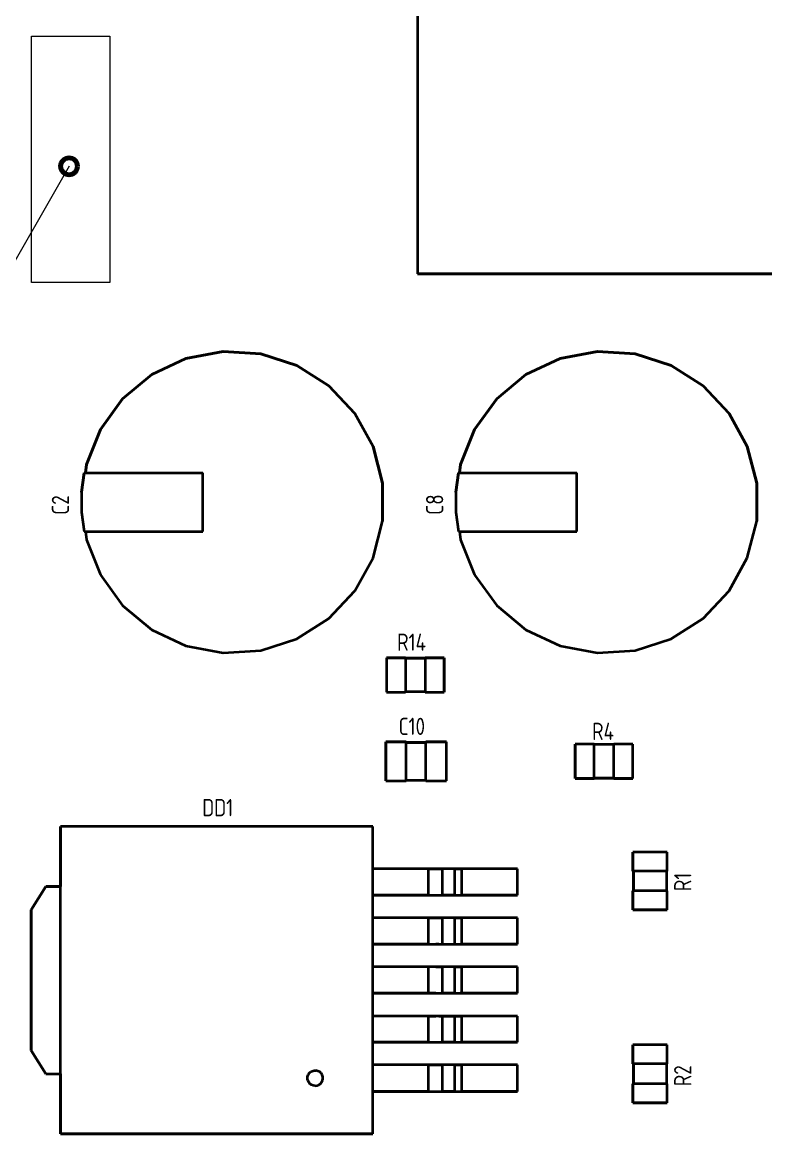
# Paper-space layout 'Layout1' of a CAD drawing. Extents: x -1 to 840, y -1 to 593.
# Drawn here: x 89.1 to 140.7, y 312.3 to 389.5 of the extents above; entities that cross this region are included whole.
import ezdxf

# ---------------------------------------------------------------- set-up
doc = ezdxf.new("R2010")
doc.units = 0
doc.header["$MEASUREMENT"] = 0
doc.layers.get('0').update_dxf_attribs({"linetype": 'CONTINUOUS', "lineweight": 15})
doc.layers.add('Основная', color=7, linetype='CONTINUOUS', lineweight=40)
doc.layers.add('тонкая', color=7, linetype='CONTINUOUS', lineweight=20)
doc.styles.add('GOST type A0', font='', dxfattribs={"oblique": 15, "height": 3.5})
doc.styles.get('GOST type A0').set_extended_font_data('GOST type A')

psp = doc.layouts.get("Layout1")

# ---------------------------------------------------------------- linework, layer by layer
psp.add_lwpolyline([(95.185, 388.523), (95.185, 371.412), (89.742, 371.412), (89.742, 388.523)], close=True)
at = {"layer": 'Основная'}
for p, q in [((116.55, 420.323), (116.55, 372.011)), ((116.55, 420.323), (116.55, 372.011)), ((116.55, 420.323), (116.55, 372.011)), ((116.55, 420.323), (116.55, 372.011)), ((116.55, 372.011), (164.862, 372.011)), ((164.862, 372.011), (116.55, 372.011)), ((116.55, 372.011), (164.862, 372.011)), ((164.862, 372.011), (116.55, 372.011)), ((100.464, 366.143), (98.086, 365.025)), ((98.086, 365.025), (100.464, 366.143)), ((100.464, 366.143), (98.086, 365.025)), ((98.086, 365.025), (100.464, 366.143)), ((103.048, 366.637), (100.464, 366.143)), ((100.464, 366.143), (103.048, 366.637)), ((103.048, 366.637), (100.464, 366.143)), ((100.464, 366.143), (103.048, 366.637)), ((105.672, 366.471), (103.048, 366.637)), ((103.048, 366.637), (105.672, 366.471)), ((105.672, 366.471), (103.048, 366.637)), ((103.048, 366.637), (105.672, 366.471)), ((108.172, 365.659), (105.672, 366.471)), ((105.672, 366.471), (108.172, 365.659)), ((108.172, 365.659), (105.672, 366.471)), ((105.672, 366.471), (108.172, 365.659)), ((126.464, 366.143), (124.086, 365.025)), ((124.086, 365.025), (126.464, 366.143)), ((126.464, 366.143), (124.086, 365.025)), ((124.086, 365.025), (126.464, 366.143)), ((129.048, 366.637), (126.464, 366.143)), ((126.464, 366.143), (129.048, 366.637)), ((129.048, 366.637), (126.464, 366.143)), ((126.464, 366.143), (129.048, 366.637)), ((131.672, 366.471), (129.048, 366.637)), ((129.048, 366.637), (131.672, 366.471)), ((131.672, 366.471), (129.048, 366.637)), ((129.048, 366.637), (131.672, 366.471)), ((134.172, 365.659), (131.672, 366.471)), ((131.672, 366.471), (134.172, 365.659)), ((134.172, 365.659), (131.672, 366.471)), ((131.672, 366.471), (134.172, 365.659)), ((110.392, 364.249), (108.172, 365.659)), ((108.172, 365.659), (110.392, 364.249)), ((110.392, 364.249), (108.172, 365.659)), ((108.172, 365.659), (110.392, 364.249)), ((136.392, 364.249), (134.172, 365.659)), ((134.172, 365.659), (136.392, 364.249)), ((136.392, 364.249), (134.172, 365.659)), ((134.172, 365.659), (136.392, 364.249)), ((98.086, 365.025), (96.06, 363.349)), ((96.06, 363.349), (98.086, 365.025)), ((98.086, 365.025), (96.06, 363.349)), ((96.06, 363.349), (98.086, 365.025)), ((124.086, 365.025), (122.06, 363.349)), ((122.06, 363.349), (124.086, 365.025)), ((124.086, 365.025), (122.06, 363.349)), ((122.06, 363.349), (124.086, 365.025)), ((112.192, 362.333), (110.392, 364.249)), ((110.392, 364.249), (112.192, 362.333)), ((112.192, 362.333), (110.392, 364.249)), ((110.392, 364.249), (112.192, 362.333)), ((138.192, 362.333), (136.392, 364.249)), ((136.392, 364.249), (138.192, 362.333)), ((138.192, 362.333), (136.392, 364.249)), ((136.392, 364.249), (138.192, 362.333)), ((96.06, 363.349), (94.514, 361.221)), ((94.514, 361.221), (96.06, 363.349)), ((96.06, 363.349), (94.514, 361.221)), ((94.514, 361.221), (96.06, 363.349)), ((122.06, 363.349), (120.514, 361.221)), ((120.514, 361.221), (122.06, 363.349)), ((122.06, 363.349), (120.514, 361.221)), ((120.514, 361.221), (122.06, 363.349)), ((113.46, 360.029), (112.192, 362.333)), ((112.192, 362.333), (113.46, 360.029)), ((113.46, 360.029), (112.192, 362.333)), ((112.192, 362.333), (113.46, 360.029)), ((139.46, 360.029), (138.192, 362.333)), ((138.192, 362.333), (139.46, 360.029)), ((139.46, 360.029), (138.192, 362.333)), ((138.192, 362.333), (139.46, 360.029)), ((94.514, 361.221), (93.546, 358.775)), ((93.546, 358.775), (94.514, 361.221)), ((94.514, 361.221), (93.546, 358.775)), ((93.546, 358.775), (94.514, 361.221)), ((120.514, 361.221), (119.546, 358.775)), ((119.546, 358.775), (120.514, 361.221)), ((120.514, 361.221), (119.546, 358.775)), ((119.546, 358.775), (120.514, 361.221)), ((114.114, 357.481), (113.46, 360.029)), ((113.46, 360.029), (114.114, 357.481)), ((114.114, 357.481), (113.46, 360.029)), ((113.46, 360.029), (114.114, 357.481)), ((140.114, 357.481), (139.46, 360.029)), ((139.46, 360.029), (140.114, 357.481)), ((140.114, 357.481), (139.46, 360.029)), ((139.46, 360.029), (140.114, 357.481)), ((93.386, 358.213), (93.208, 356.853)), ((93.208, 356.853), (93.386, 358.213)), ((93.386, 358.213), (93.208, 356.853)), ((93.208, 356.853), (93.386, 358.213)), ((93.474, 358.213), (93.386, 358.213)), ((93.386, 358.213), (101.628, 358.213)), ((93.474, 358.213), (93.386, 358.213)), ((93.386, 358.213), (101.628, 358.213)), ((93.546, 358.775), (93.474, 358.213)), ((93.474, 358.213), (93.546, 358.775)), ((93.546, 358.775), (93.474, 358.213)), ((93.474, 358.213), (93.546, 358.775)), ((101.628, 354.121), (101.628, 358.213)), ((101.628, 354.121), (101.628, 358.213)), ((119.386, 358.213), (119.208, 356.853)), ((119.208, 356.853), (119.386, 358.213)), ((119.386, 358.213), (119.208, 356.853)), ((119.208, 356.853), (119.386, 358.213)), ((119.474, 358.213), (119.386, 358.213)), ((119.386, 358.213), (127.628, 358.213)), ((119.474, 358.213), (119.386, 358.213)), ((119.386, 358.213), (127.628, 358.213)), ((119.546, 358.775), (119.474, 358.213)), ((119.474, 358.213), (119.546, 358.775)), ((119.546, 358.775), (119.474, 358.213)), ((119.474, 358.213), (119.546, 358.775)), ((127.628, 354.121), (127.628, 358.213)), ((127.628, 354.121), (127.628, 358.213)), ((114.114, 354.853), (114.114, 357.481)), ((114.114, 357.481), (114.114, 354.853)), ((114.114, 354.853), (114.114, 357.481)), ((114.114, 357.481), (114.114, 354.853)), ((140.114, 354.853), (140.114, 357.481)), ((140.114, 357.481), (140.114, 354.853)), ((140.114, 354.853), (140.114, 357.481)), ((140.114, 357.481), (140.114, 354.853)), ((93.208, 356.853), (93.208, 355.481)), ((93.208, 356.853), (93.208, 355.481)), ((93.208, 356.853), (93.208, 355.481)), ((93.208, 356.853), (93.208, 355.481)), ((119.208, 356.853), (119.208, 355.481)), ((119.208, 356.853), (119.208, 355.481)), ((119.208, 356.853), (119.208, 355.481)), ((119.208, 356.853), (119.208, 355.481)), ((93.208, 355.481), (93.386, 354.121)), ((93.208, 355.481), (93.386, 354.121)), ((93.208, 355.481), (93.386, 354.121)), ((93.208, 355.481), (93.386, 354.121)), ((119.208, 355.481), (119.386, 354.121)), ((119.208, 355.481), (119.386, 354.121)), ((119.208, 355.481), (119.386, 354.121)), ((119.208, 355.481), (119.386, 354.121)), ((113.46, 352.305), (114.114, 354.853)), ((113.46, 352.305), (114.114, 354.853)), ((113.46, 352.305), (114.114, 354.853)), ((113.46, 352.305), (114.114, 354.853)), ((139.46, 352.305), (140.114, 354.853)), ((139.46, 352.305), (140.114, 354.853)), ((139.46, 352.305), (140.114, 354.853)), ((139.46, 352.305), (140.114, 354.853)), ((93.386, 354.121), (93.474, 354.121)), ((93.386, 354.121), (101.628, 354.121)), ((93.386, 354.121), (93.474, 354.121)), ((93.386, 354.121), (101.628, 354.121)), ((93.474, 354.121), (93.546, 353.559)), ((93.474, 354.121), (93.546, 353.559)), ((93.474, 354.121), (93.546, 353.559)), ((93.474, 354.121), (93.546, 353.559)), ((93.546, 353.559), (94.514, 351.113)), ((93.546, 353.559), (94.514, 351.113)), ((93.546, 353.559), (94.514, 351.113)), ((93.546, 353.559), (94.514, 351.113)), ((119.386, 354.121), (119.474, 354.121)), ((119.386, 354.121), (127.628, 354.121)), ((119.386, 354.121), (119.474, 354.121)), ((119.386, 354.121), (127.628, 354.121)), ((119.474, 354.121), (119.546, 353.559)), ((119.474, 354.121), (119.546, 353.559)), ((119.474, 354.121), (119.546, 353.559)), ((119.474, 354.121), (119.546, 353.559)), ((119.546, 353.559), (120.514, 351.113)), ((119.546, 353.559), (120.514, 351.113)), ((119.546, 353.559), (120.514, 351.113)), ((119.546, 353.559), (120.514, 351.113)), ((112.192, 350.001), (113.46, 352.305)), ((112.192, 350.001), (113.46, 352.305)), ((112.192, 350.001), (113.46, 352.305)), ((112.192, 350.001), (113.46, 352.305)), ((138.192, 350.001), (139.46, 352.305)), ((138.192, 350.001), (139.46, 352.305)), ((138.192, 350.001), (139.46, 352.305)), ((138.192, 350.001), (139.46, 352.305)), ((94.514, 351.113), (96.06, 348.987)), ((94.514, 351.113), (96.06, 348.987)), ((94.514, 351.113), (96.06, 348.987)), ((94.514, 351.113), (96.06, 348.987)), ((120.514, 351.113), (122.06, 348.987)), ((120.514, 351.113), (122.06, 348.987)), ((120.514, 351.113), (122.06, 348.987)), ((120.514, 351.113), (122.06, 348.987)), ((110.392, 348.085), (112.192, 350.001)), ((110.392, 348.085), (112.192, 350.001)), ((110.392, 348.085), (112.192, 350.001)), ((110.392, 348.085), (112.192, 350.001)), ((136.392, 348.085), (138.192, 350.001)), ((136.392, 348.085), (138.192, 350.001)), ((136.392, 348.085), (138.192, 350.001)), ((136.392, 348.085), (138.192, 350.001)), ((96.06, 348.987), (98.086, 347.309)), ((96.06, 348.987), (98.086, 347.309)), ((96.06, 348.987), (98.086, 347.309)), ((96.06, 348.987), (98.086, 347.309)), ((122.06, 348.987), (124.086, 347.309)), ((122.06, 348.987), (124.086, 347.309)), ((122.06, 348.987), (124.086, 347.309)), ((122.06, 348.987), (124.086, 347.309)), ((108.172, 346.675), (110.392, 348.085)), ((108.172, 346.675), (110.392, 348.085)), ((108.172, 346.675), (110.392, 348.085)), ((108.172, 346.675), (110.392, 348.085)), ((134.172, 346.675), (136.392, 348.085)), ((134.172, 346.675), (136.392, 348.085)), ((134.172, 346.675), (136.392, 348.085)), ((134.172, 346.675), (136.392, 348.085)), ((98.086, 347.309), (100.464, 346.191)), ((98.086, 347.309), (100.464, 346.191)), ((98.086, 347.309), (100.464, 346.191)), ((98.086, 347.309), (100.464, 346.191)), ((105.672, 345.863), (108.172, 346.675)), ((105.672, 345.863), (108.172, 346.675)), ((105.672, 345.863), (108.172, 346.675)), ((105.672, 345.863), (108.172, 346.675)), ((124.086, 347.309), (126.464, 346.191)), ((124.086, 347.309), (126.464, 346.191)), ((124.086, 347.309), (126.464, 346.191)), ((124.086, 347.309), (126.464, 346.191)), ((131.672, 345.863), (134.172, 346.675)), ((131.672, 345.863), (134.172, 346.675)), ((131.672, 345.863), (134.172, 346.675)), ((131.672, 345.863), (134.172, 346.675)), ((100.464, 346.191), (103.048, 345.697)), ((100.464, 346.191), (103.048, 345.697)), ((100.464, 346.191), (103.048, 345.697)), ((100.464, 346.191), (103.048, 345.697)), ((103.048, 345.697), (105.672, 345.863)), ((103.048, 345.697), (105.672, 345.863)), ((103.048, 345.697), (105.672, 345.863)), ((103.048, 345.697), (105.672, 345.863)), ((126.464, 346.191), (129.048, 345.697)), ((126.464, 346.191), (129.048, 345.697)), ((126.464, 346.191), (129.048, 345.697)), ((126.464, 346.191), (129.048, 345.697)), ((129.048, 345.697), (131.672, 345.863)), ((129.048, 345.697), (131.672, 345.863)), ((129.048, 345.697), (131.672, 345.863)), ((129.048, 345.697), (131.672, 345.863)), ((114.396, 345.361), (114.396, 342.973)), ((115.716, 345.361), (114.396, 345.361)), ((114.396, 345.361), (114.396, 342.973)), ((114.396, 345.361), (115.716, 345.361)), ((114.396, 345.361), (114.396, 342.973)), ((115.716, 345.361), (114.396, 345.361)), ((114.396, 345.361), (114.396, 342.973)), ((114.396, 345.361), (115.716, 345.361)), ((115.716, 345.327), (115.716, 345.361)), ((115.716, 345.361), (115.716, 342.973)), ((115.716, 345.327), (115.716, 345.361)), ((115.716, 345.361), (115.716, 342.973)), ((117.088, 345.327), (115.716, 345.327)), ((115.716, 345.327), (117.088, 345.327)), ((117.088, 345.327), (115.716, 345.327)), ((115.716, 345.327), (117.088, 345.327)), ((118.408, 345.361), (117.088, 345.361)), ((117.088, 345.361), (117.088, 345.327)), ((117.088, 345.361), (117.088, 342.973)), ((117.088, 345.361), (118.408, 345.361)), ((118.408, 345.361), (117.088, 345.361)), ((117.088, 345.361), (117.088, 345.327)), ((117.088, 345.361), (117.088, 342.973)), ((117.088, 345.361), (118.408, 345.361)), ((118.408, 342.973), (118.408, 345.361)), ((118.408, 345.361), (118.408, 342.973)), ((118.408, 342.973), (118.408, 345.361)), ((118.408, 345.361), (118.408, 342.973)), ((114.396, 342.973), (115.716, 342.973)), ((114.396, 342.973), (115.716, 342.973)), ((114.396, 342.973), (115.716, 342.973)), ((114.396, 342.973), (115.716, 342.973)), ((115.716, 342.973), (115.716, 343.007)), ((115.716, 343.007), (117.088, 343.007)), ((115.716, 343.007), (117.088, 343.007)), ((115.716, 342.973), (115.716, 343.007)), ((115.716, 343.007), (117.088, 343.007)), ((115.716, 343.007), (117.088, 343.007)), ((117.088, 343.007), (117.088, 342.973)), ((117.088, 343.007), (117.088, 342.973)), ((117.088, 342.973), (118.408, 342.973)), ((117.088, 342.973), (118.408, 342.973)), ((117.088, 342.973), (118.408, 342.973)), ((117.088, 342.973), (118.408, 342.973)), ((114.345, 339.513), (114.345, 336.821)), ((115.767, 339.513), (114.345, 339.513)), ((114.345, 336.821), (114.345, 339.513)), ((114.345, 339.513), (115.767, 339.513)), ((114.345, 339.513), (114.345, 336.821)), ((115.767, 339.513), (114.345, 339.513)), ((114.345, 336.821), (114.345, 339.513)), ((114.345, 339.513), (115.767, 339.513)), ((115.767, 339.475), (115.767, 339.513)), ((115.767, 336.821), (115.767, 339.513)), ((115.767, 339.475), (115.767, 339.513)), ((115.767, 336.821), (115.767, 339.513)), ((117.139, 339.475), (115.767, 339.475)), ((115.767, 339.475), (117.139, 339.475)), ((117.139, 339.475), (115.767, 339.475)), ((115.767, 339.475), (117.139, 339.475)), ((118.561, 339.513), (117.139, 339.513)), ((117.139, 339.513), (117.139, 339.475)), ((117.139, 336.821), (117.139, 339.513)), ((117.139, 339.513), (118.561, 339.513)), ((118.561, 339.513), (117.139, 339.513)), ((117.139, 339.513), (117.139, 339.475)), ((117.139, 336.821), (117.139, 339.513)), ((117.139, 339.513), (118.561, 339.513)), ((118.561, 336.821), (118.561, 339.513)), ((118.561, 336.821), (118.561, 339.513)), ((118.561, 336.821), (118.561, 339.513)), ((118.561, 336.821), (118.561, 339.513)), ((128.818, 339.361), (127.498, 339.361)), ((127.498, 339.361), (127.498, 336.973)), ((127.498, 336.973), (127.498, 339.361)), ((128.818, 339.361), (127.498, 339.361)), ((128.818, 339.361), (127.498, 339.361)), ((127.498, 339.361), (127.498, 336.973)), ((127.498, 336.973), (127.498, 339.361)), ((128.818, 339.361), (127.498, 339.361)), ((128.818, 339.327), (128.818, 339.361)), ((128.818, 336.973), (128.818, 339.361)), ((128.818, 339.327), (128.818, 339.361)), ((128.818, 336.973), (128.818, 339.361)), ((130.19, 339.327), (128.818, 339.327)), ((130.19, 339.327), (128.818, 339.327)), ((130.19, 339.327), (128.818, 339.327)), ((130.19, 339.327), (128.818, 339.327)), ((131.51, 339.361), (130.19, 339.361)), ((130.19, 339.361), (130.19, 339.327)), ((130.19, 336.973), (130.19, 339.361)), ((131.51, 339.361), (130.19, 339.361)), ((131.51, 339.361), (130.19, 339.361)), ((130.19, 339.361), (130.19, 339.327)), ((130.19, 336.973), (130.19, 339.361)), ((131.51, 339.361), (130.19, 339.361)), ((131.51, 336.973), (131.51, 339.361)), ((131.51, 336.973), (131.51, 339.361)), ((131.51, 336.973), (131.51, 339.361)), ((131.51, 336.973), (131.51, 339.361)), ((114.345, 336.821), (115.767, 336.821)), ((114.345, 336.821), (115.767, 336.821)), ((114.345, 336.821), (115.767, 336.821)), ((114.345, 336.821), (115.767, 336.821)), ((115.767, 336.821), (115.767, 336.859)), ((115.767, 336.859), (117.139, 336.859)), ((115.767, 336.859), (117.139, 336.859)), ((115.767, 336.821), (115.767, 336.859)), ((115.767, 336.859), (117.139, 336.859)), ((115.767, 336.859), (117.139, 336.859)), ((117.139, 336.859), (117.139, 336.821)), ((117.139, 336.859), (117.139, 336.821)), ((117.139, 336.821), (118.561, 336.821)), ((117.139, 336.821), (118.561, 336.821)), ((117.139, 336.821), (118.561, 336.821)), ((117.139, 336.821), (118.561, 336.821)), ((127.498, 336.973), (128.818, 336.973)), ((128.818, 336.973), (127.498, 336.973)), ((127.498, 336.973), (128.818, 336.973)), ((128.818, 336.973), (127.498, 336.973)), ((128.818, 336.973), (128.818, 337.007)), ((128.818, 337.007), (130.19, 337.007)), ((130.19, 337.007), (128.818, 337.007)), ((128.818, 336.973), (128.818, 337.007)), ((128.818, 337.007), (130.19, 337.007)), ((130.19, 337.007), (128.818, 337.007)), ((130.19, 337.007), (130.19, 336.973)), ((130.19, 337.007), (130.19, 336.973)), ((130.19, 336.973), (131.51, 336.973)), ((131.51, 336.973), (130.19, 336.973)), ((130.19, 336.973), (131.51, 336.973)), ((131.51, 336.973), (130.19, 336.973)), ((113.442, 333.642), (91.75, 333.642)), ((91.75, 333.642), (91.75, 329.476)), ((91.75, 312.306), (91.75, 333.642)), ((113.442, 333.642), (91.75, 333.642)), ((113.442, 333.642), (91.75, 333.642)), ((91.75, 333.642), (91.75, 329.476)), ((91.75, 312.306), (91.75, 333.642)), ((113.442, 333.642), (91.75, 333.642)), ((113.442, 330.696), (113.442, 333.642)), ((113.442, 312.306), (113.442, 333.642)), ((113.442, 330.696), (113.442, 333.642)), ((113.442, 312.306), (113.442, 333.642)), ((133.9, 331.869), (131.512, 331.869)), ((131.512, 331.869), (131.512, 330.549)), ((131.512, 330.549), (131.512, 331.869)), ((133.9, 331.869), (131.512, 331.869)), ((133.9, 331.869), (131.512, 331.869)), ((131.512, 331.869), (131.512, 330.549)), ((131.512, 330.549), (131.512, 331.869)), ((133.9, 331.869), (131.512, 331.869)), ((133.9, 330.549), (133.9, 331.869)), ((133.9, 330.549), (133.9, 331.869)), ((133.9, 330.549), (133.9, 331.869)), ((133.9, 330.549), (133.9, 331.869)), ((123.5, 330.696), (113.442, 330.696)), ((117.304, 330.696), (113.442, 330.696)), ((123.5, 330.696), (113.442, 330.696)), ((117.304, 330.696), (113.442, 330.696)), ((117.304, 330.696), (117.568, 330.696)), ((117.304, 328.866), (117.304, 330.696)), ((117.304, 330.696), (117.568, 330.696)), ((117.304, 328.866), (117.304, 330.696)), ((117.568, 330.696), (117.812, 330.696)), ((117.568, 330.696), (117.812, 330.696)), ((117.812, 330.696), (118.022, 330.696)), ((117.812, 330.696), (118.022, 330.696)), ((118.022, 330.696), (118.184, 330.696)), ((118.022, 330.696), (118.184, 330.696)), ((118.184, 330.696), (118.286, 330.696)), ((118.184, 330.696), (118.286, 330.696)), ((119.146, 330.696), (118.286, 330.696)), ((118.286, 328.866), (118.286, 330.696)), ((119.146, 330.696), (118.286, 330.696)), ((118.286, 328.866), (118.286, 330.696)), ((119.146, 330.696), (119.198, 330.696)), ((119.146, 328.866), (119.146, 330.696)), ((119.146, 330.696), (119.198, 330.696)), ((119.146, 328.866), (119.146, 330.696)), ((119.198, 330.696), (119.278, 330.696)), ((119.198, 330.696), (119.278, 330.696)), ((119.278, 330.696), (119.384, 330.696)), ((119.278, 330.696), (119.384, 330.696)), ((119.384, 330.696), (119.506, 330.696)), ((119.384, 330.696), (119.506, 330.696)), ((119.506, 330.696), (119.638, 330.696)), ((119.506, 330.696), (119.638, 330.696)), ((123.5, 330.696), (119.638, 330.696)), ((119.638, 328.866), (119.638, 330.696)), ((123.5, 330.696), (119.638, 330.696)), ((119.638, 328.866), (119.638, 330.696)), ((123.5, 328.866), (123.5, 330.696)), ((123.5, 328.866), (123.5, 330.696)), ((123.5, 328.866), (123.5, 330.696)), ((123.5, 328.866), (123.5, 330.696)), ((131.512, 330.549), (131.546, 330.549)), ((133.9, 330.549), (131.512, 330.549)), ((131.512, 330.549), (131.546, 330.549)), ((133.9, 330.549), (131.512, 330.549)), ((131.546, 330.549), (131.546, 329.177)), ((131.546, 329.177), (131.546, 330.549)), ((131.546, 330.549), (131.546, 329.177)), ((131.546, 329.177), (131.546, 330.549)), ((133.866, 329.177), (133.866, 330.549)), ((133.866, 330.549), (133.9, 330.549)), ((133.866, 329.177), (133.866, 330.549)), ((133.866, 329.177), (133.866, 330.549)), ((133.866, 330.549), (133.9, 330.549)), ((133.866, 329.177), (133.866, 330.549)), ((90.734, 329.476), (89.718, 327.85)), ((89.718, 327.85), (90.734, 329.476)), ((90.734, 329.476), (89.718, 327.85)), ((89.718, 327.85), (90.734, 329.476)), ((91.75, 329.476), (90.734, 329.476)), ((90.734, 329.476), (91.75, 329.476)), ((91.75, 329.476), (90.734, 329.476)), ((90.734, 329.476), (91.75, 329.476)), ((113.442, 327.292), (113.442, 328.866)), ((113.442, 328.866), (123.5, 328.866)), ((117.304, 328.866), (113.442, 328.866)), ((113.442, 327.292), (113.442, 328.866)), ((113.442, 328.866), (123.5, 328.866)), ((117.304, 328.866), (113.442, 328.866)), ((117.304, 328.866), (117.568, 328.866)), ((117.304, 328.866), (117.568, 328.866)), ((117.568, 328.866), (117.812, 328.866)), ((117.568, 328.866), (117.812, 328.866)), ((117.812, 328.866), (118.022, 328.866)), ((117.812, 328.866), (118.022, 328.866)), ((118.022, 328.866), (118.184, 328.866)), ((118.022, 328.866), (118.184, 328.866)), ((118.184, 328.866), (118.286, 328.866)), ((118.184, 328.866), (118.286, 328.866)), ((119.146, 328.866), (118.286, 328.866)), ((119.146, 328.866), (118.286, 328.866)), ((119.146, 328.866), (119.198, 328.866)), ((119.146, 328.866), (119.198, 328.866)), ((119.198, 328.866), (119.278, 328.866)), ((119.198, 328.866), (119.278, 328.866)), ((119.278, 328.866), (119.384, 328.866)), ((119.278, 328.866), (119.384, 328.866)), ((119.384, 328.866), (119.506, 328.866)), ((119.384, 328.866), (119.506, 328.866)), ((119.506, 328.866), (119.638, 328.866)), ((119.506, 328.866), (119.638, 328.866)), ((123.5, 328.866), (119.638, 328.866)), ((123.5, 328.866), (119.638, 328.866)), ((131.546, 329.177), (131.512, 329.177)), ((131.512, 329.177), (131.512, 327.857)), ((131.512, 327.857), (131.512, 329.177)), ((133.9, 329.177), (131.512, 329.177)), ((131.546, 329.177), (131.512, 329.177)), ((131.512, 329.177), (131.512, 327.857)), ((131.512, 327.857), (131.512, 329.177)), ((133.9, 329.177), (131.512, 329.177)), ((133.9, 329.177), (133.866, 329.177)), ((133.9, 329.177), (133.866, 329.177)), ((133.9, 327.857), (133.9, 329.177)), ((133.9, 327.857), (133.9, 329.177)), ((133.9, 327.857), (133.9, 329.177)), ((133.9, 327.857), (133.9, 329.177)), ((89.718, 327.85), (89.718, 318.098)), ((89.718, 318.098), (89.718, 327.85)), ((89.718, 327.85), (89.718, 318.098)), ((89.718, 318.098), (89.718, 327.85)), ((123.5, 327.292), (113.442, 327.292)), ((117.304, 327.292), (113.442, 327.292)), ((123.5, 327.292), (113.442, 327.292)), ((117.304, 327.292), (113.442, 327.292)), ((117.304, 327.292), (117.568, 327.292)), ((117.304, 325.464), (117.304, 327.292)), ((117.304, 327.292), (117.568, 327.292)), ((117.304, 325.464), (117.304, 327.292)), ((117.568, 327.292), (117.812, 327.292)), ((117.568, 327.292), (117.812, 327.292)), ((117.812, 327.292), (118.022, 327.292)), ((117.812, 327.292), (118.022, 327.292)), ((118.022, 327.292), (118.184, 327.292)), ((118.022, 327.292), (118.184, 327.292)), ((118.184, 327.292), (118.286, 327.292)), ((118.184, 327.292), (118.286, 327.292)), ((119.146, 327.292), (118.286, 327.292)), ((118.286, 325.464), (118.286, 327.292)), ((119.146, 327.292), (118.286, 327.292)), ((118.286, 325.464), (118.286, 327.292)), ((119.146, 327.292), (119.198, 327.292)), ((119.146, 325.464), (119.146, 327.292)), ((119.146, 327.292), (119.198, 327.292)), ((119.146, 325.464), (119.146, 327.292)), ((119.198, 327.292), (119.278, 327.292)), ((119.198, 327.292), (119.278, 327.292)), ((119.278, 327.292), (119.384, 327.292)), ((119.278, 327.292), (119.384, 327.292)), ((119.384, 327.292), (119.506, 327.292)), ((119.384, 327.292), (119.506, 327.292)), ((119.506, 327.292), (119.638, 327.292)), ((119.506, 327.292), (119.638, 327.292)), ((123.5, 327.292), (119.638, 327.292)), ((119.638, 325.464), (119.638, 327.292)), ((123.5, 327.292), (119.638, 327.292)), ((119.638, 325.464), (119.638, 327.292)), ((123.5, 325.464), (123.5, 327.292)), ((123.5, 325.464), (123.5, 327.292)), ((123.5, 325.464), (123.5, 327.292)), ((123.5, 325.464), (123.5, 327.292)), ((131.512, 327.857), (133.9, 327.857)), ((133.9, 327.857), (131.512, 327.857)), ((131.512, 327.857), (133.9, 327.857)), ((133.9, 327.857), (131.512, 327.857)), ((113.442, 323.888), (113.442, 325.464)), ((113.442, 325.464), (123.5, 325.464)), ((117.304, 325.464), (113.442, 325.464)), ((113.442, 323.888), (113.442, 325.464)), ((113.442, 325.464), (123.5, 325.464)), ((117.304, 325.464), (113.442, 325.464)), ((117.304, 325.464), (117.568, 325.464)), ((117.304, 325.464), (117.568, 325.464)), ((117.568, 325.464), (117.812, 325.464)), ((117.568, 325.464), (117.812, 325.464)), ((118.022, 325.464), (117.812, 325.464)), ((118.022, 325.464), (117.812, 325.464)), ((118.022, 325.464), (118.184, 325.464)), ((118.022, 325.464), (118.184, 325.464)), ((118.184, 325.464), (118.286, 325.464)), ((118.184, 325.464), (118.286, 325.464)), ((118.286, 325.464), (119.146, 325.464)), ((118.286, 325.464), (119.146, 325.464)), ((119.146, 325.464), (119.198, 325.464)), ((119.146, 325.464), (119.198, 325.464)), ((119.198, 325.464), (119.278, 325.464)), ((119.198, 325.464), (119.278, 325.464)), ((119.278, 325.464), (119.384, 325.464)), ((119.278, 325.464), (119.384, 325.464)), ((119.384, 325.464), (119.506, 325.464)), ((119.384, 325.464), (119.506, 325.464)), ((119.506, 325.464), (119.638, 325.464)), ((119.506, 325.464), (119.638, 325.464)), ((123.5, 325.464), (119.638, 325.464)), ((123.5, 325.464), (119.638, 325.464)), ((123.5, 323.888), (113.442, 323.888)), ((117.304, 323.888), (113.442, 323.888)), ((123.5, 323.888), (113.442, 323.888)), ((117.304, 323.888), (113.442, 323.888)), ((117.568, 323.888), (117.304, 323.888)), ((117.304, 322.06), (117.304, 323.888)), ((117.568, 323.888), (117.304, 323.888)), ((117.304, 322.06), (117.304, 323.888)), ((117.812, 323.888), (117.568, 323.888)), ((117.812, 323.888), (117.568, 323.888)), ((117.812, 323.888), (118.022, 323.888)), ((117.812, 323.888), (118.022, 323.888)), ((118.022, 323.888), (118.184, 323.888)), ((118.022, 323.888), (118.184, 323.888)), ((118.286, 323.888), (118.184, 323.888)), ((118.286, 323.888), (118.184, 323.888)), ((119.146, 323.888), (118.286, 323.888)), ((118.286, 322.06), (118.286, 323.888)), ((119.146, 323.888), (118.286, 323.888)), ((118.286, 322.06), (118.286, 323.888)), ((119.146, 323.888), (119.198, 323.888)), ((119.146, 322.06), (119.146, 323.888)), ((119.146, 323.888), (119.198, 323.888)), ((119.146, 322.06), (119.146, 323.888)), ((119.198, 323.888), (119.278, 323.888)), ((119.198, 323.888), (119.278, 323.888)), ((119.278, 323.888), (119.384, 323.888)), ((119.278, 323.888), (119.384, 323.888)), ((119.384, 323.888), (119.506, 323.888)), ((119.384, 323.888), (119.506, 323.888)), ((119.638, 323.888), (119.506, 323.888)), ((119.638, 323.888), (119.506, 323.888)), ((123.5, 323.888), (119.638, 323.888)), ((119.638, 322.06), (119.638, 323.888)), ((123.5, 323.888), (119.638, 323.888)), ((119.638, 322.06), (119.638, 323.888)), ((123.5, 322.06), (123.5, 323.888)), ((123.5, 322.06), (123.5, 323.888)), ((123.5, 322.06), (123.5, 323.888)), ((123.5, 322.06), (123.5, 323.888)), ((113.442, 320.484), (113.442, 322.06)), ((113.442, 322.06), (123.5, 322.06)), ((117.304, 322.06), (113.442, 322.06)), ((113.442, 320.484), (113.442, 322.06)), ((113.442, 322.06), (123.5, 322.06)), ((117.304, 322.06), (113.442, 322.06)), ((117.568, 322.06), (117.304, 322.06)), ((117.568, 322.06), (117.304, 322.06)), ((117.812, 322.06), (117.568, 322.06)), ((117.812, 322.06), (117.568, 322.06)), ((117.812, 322.06), (118.022, 322.06)), ((117.812, 322.06), (118.022, 322.06)), ((118.022, 322.06), (118.184, 322.06)), ((118.022, 322.06), (118.184, 322.06)), ((118.286, 322.06), (118.184, 322.06)), ((118.286, 322.06), (118.184, 322.06)), ((119.146, 322.06), (118.286, 322.06)), ((119.146, 322.06), (118.286, 322.06)), ((119.146, 322.06), (119.198, 322.06)), ((119.146, 322.06), (119.198, 322.06)), ((119.198, 322.06), (119.278, 322.06)), ((119.198, 322.06), (119.278, 322.06)), ((119.278, 322.06), (119.384, 322.06)), ((119.278, 322.06), (119.384, 322.06)), ((119.384, 322.06), (119.506, 322.06)), ((119.384, 322.06), (119.506, 322.06)), ((119.638, 322.06), (119.506, 322.06)), ((119.638, 322.06), (119.506, 322.06)), ((123.5, 322.06), (119.638, 322.06)), ((123.5, 322.06), (119.638, 322.06)), ((123.5, 320.484), (113.442, 320.484)), ((117.304, 320.484), (113.442, 320.484)), ((123.5, 320.484), (113.442, 320.484)), ((117.304, 320.484), (113.442, 320.484)), ((117.304, 320.484), (117.568, 320.484)), ((117.304, 318.656), (117.304, 320.484)), ((117.304, 320.484), (117.568, 320.484)), ((117.304, 318.656), (117.304, 320.484)), ((117.568, 320.484), (117.812, 320.484)), ((117.568, 320.484), (117.812, 320.484)), ((118.022, 320.484), (117.812, 320.484)), ((118.022, 320.484), (117.812, 320.484)), ((118.022, 320.484), (118.184, 320.484)), ((118.022, 320.484), (118.184, 320.484)), ((118.184, 320.484), (118.286, 320.484)), ((118.184, 320.484), (118.286, 320.484)), ((118.286, 320.484), (119.146, 320.484)), ((118.286, 318.656), (118.286, 320.484)), ((118.286, 320.484), (119.146, 320.484)), ((118.286, 318.656), (118.286, 320.484)), ((119.146, 320.484), (119.198, 320.484)), ((119.146, 318.656), (119.146, 320.484)), ((119.146, 320.484), (119.198, 320.484)), ((119.146, 318.656), (119.146, 320.484)), ((119.198, 320.484), (119.278, 320.484)), ((119.198, 320.484), (119.278, 320.484)), ((119.278, 320.484), (119.384, 320.484)), ((119.278, 320.484), (119.384, 320.484)), ((119.384, 320.484), (119.506, 320.484)), ((119.384, 320.484), (119.506, 320.484)), ((119.506, 320.484), (119.638, 320.484)), ((119.506, 320.484), (119.638, 320.484)), ((123.5, 320.484), (119.638, 320.484)), ((119.638, 318.656), (119.638, 320.484)), ((123.5, 320.484), (119.638, 320.484)), ((119.638, 318.656), (119.638, 320.484)), ((123.5, 318.656), (123.5, 320.484)), ((123.5, 318.656), (123.5, 320.484)), ((123.5, 318.656), (123.5, 320.484)), ((123.5, 318.656), (123.5, 320.484)), ((89.718, 318.098), (90.734, 316.472)), ((90.734, 316.472), (89.718, 318.098)), ((89.718, 318.098), (90.734, 316.472)), ((90.734, 316.472), (89.718, 318.098)), ((113.442, 317.082), (113.442, 318.656)), ((113.442, 318.656), (123.5, 318.656)), ((117.304, 318.656), (113.442, 318.656)), ((113.442, 317.082), (113.442, 318.656)), ((113.442, 318.656), (123.5, 318.656)), ((117.304, 318.656), (113.442, 318.656)), ((117.304, 318.656), (117.568, 318.656)), ((117.304, 318.656), (117.568, 318.656)), ((117.568, 318.656), (117.812, 318.656)), ((117.568, 318.656), (117.812, 318.656)), ((117.812, 318.656), (118.022, 318.656)), ((117.812, 318.656), (118.022, 318.656)), ((118.022, 318.656), (118.184, 318.656)), ((118.022, 318.656), (118.184, 318.656)), ((118.184, 318.656), (118.286, 318.656)), ((118.184, 318.656), (118.286, 318.656)), ((119.146, 318.656), (118.286, 318.656)), ((119.146, 318.656), (118.286, 318.656)), ((119.146, 318.656), (119.198, 318.656)), ((119.146, 318.656), (119.198, 318.656)), ((119.198, 318.656), (119.278, 318.656)), ((119.198, 318.656), (119.278, 318.656)), ((119.278, 318.656), (119.384, 318.656)), ((119.278, 318.656), (119.384, 318.656)), ((119.384, 318.656), (119.506, 318.656)), ((119.384, 318.656), (119.506, 318.656)), ((119.506, 318.656), (119.638, 318.656)), ((119.506, 318.656), (119.638, 318.656)), ((123.5, 318.656), (119.638, 318.656)), ((123.5, 318.656), (119.638, 318.656)), ((133.9, 318.477), (131.512, 318.477)), ((131.512, 318.477), (131.512, 317.157)), ((131.512, 317.157), (131.512, 318.477)), ((133.9, 318.477), (131.512, 318.477)), ((133.9, 318.477), (131.512, 318.477)), ((131.512, 318.477), (131.512, 317.157)), ((131.512, 317.157), (131.512, 318.477)), ((133.9, 318.477), (131.512, 318.477)), ((133.9, 317.157), (133.9, 318.477)), ((133.9, 317.157), (133.9, 318.477)), ((133.9, 317.157), (133.9, 318.477)), ((133.9, 317.157), (133.9, 318.477)), ((90.734, 316.472), (91.75, 316.472)), ((90.734, 316.472), (91.75, 316.472)), ((90.734, 316.472), (91.75, 316.472)), ((90.734, 316.472), (91.75, 316.472)), ((91.75, 316.472), (91.75, 312.306)), ((91.75, 316.472), (91.75, 312.306)), ((108.956, 316.394), (109.026, 316.506)), ((108.956, 316.394), (109.026, 316.506)), ((109.026, 316.506), (109.124, 316.598)), ((109.026, 316.506), (109.124, 316.598)), ((109.124, 316.598), (109.242, 316.662)), ((109.124, 316.598), (109.242, 316.662)), ((109.242, 316.662), (109.37, 316.696)), ((109.242, 316.662), (109.37, 316.696)), ((109.37, 316.696), (109.504, 316.696)), ((109.37, 316.696), (109.504, 316.696)), ((109.634, 316.662), (109.504, 316.696)), ((109.634, 316.662), (109.504, 316.696)), ((109.752, 316.598), (109.634, 316.662)), ((109.752, 316.598), (109.634, 316.662)), ((109.848, 316.506), (109.752, 316.598)), ((109.848, 316.506), (109.752, 316.598)), ((109.92, 316.394), (109.848, 316.506)), ((109.92, 316.394), (109.848, 316.506)), ((123.5, 317.082), (113.442, 317.082)), ((117.304, 317.082), (113.442, 317.082)), ((123.5, 317.082), (113.442, 317.082)), ((117.304, 317.082), (113.442, 317.082)), ((117.304, 317.082), (117.568, 317.082)), ((117.304, 315.252), (117.304, 317.082)), ((117.304, 317.082), (117.568, 317.082)), ((117.304, 315.252), (117.304, 317.082)), ((117.568, 317.082), (117.812, 317.082)), ((117.568, 317.082), (117.812, 317.082)), ((117.812, 317.082), (118.022, 317.082)), ((117.812, 317.082), (118.022, 317.082)), ((118.022, 317.082), (118.184, 317.082)), ((118.022, 317.082), (118.184, 317.082)), ((118.184, 317.082), (118.286, 317.082)), ((118.184, 317.082), (118.286, 317.082)), ((119.146, 317.082), (118.286, 317.082)), ((118.286, 315.252), (118.286, 317.082)), ((119.146, 317.082), (118.286, 317.082)), ((118.286, 315.252), (118.286, 317.082)), ((119.146, 317.082), (119.198, 317.082)), ((119.146, 315.252), (119.146, 317.082)), ((119.146, 317.082), (119.198, 317.082)), ((119.146, 315.252), (119.146, 317.082)), ((119.198, 317.082), (119.278, 317.082)), ((119.198, 317.082), (119.278, 317.082)), ((119.278, 317.082), (119.384, 317.082)), ((119.278, 317.082), (119.384, 317.082)), ((119.384, 317.082), (119.506, 317.082)), ((119.384, 317.082), (119.506, 317.082)), ((119.506, 317.082), (119.638, 317.082)), ((119.506, 317.082), (119.638, 317.082)), ((123.5, 317.082), (119.638, 317.082)), ((119.638, 315.252), (119.638, 317.082)), ((123.5, 317.082), (119.638, 317.082)), ((119.638, 315.252), (119.638, 317.082)), ((123.5, 315.252), (123.5, 317.082)), ((123.5, 315.252), (123.5, 317.082)), ((123.5, 315.252), (123.5, 317.082)), ((123.5, 315.252), (123.5, 317.082)), ((131.512, 317.157), (131.546, 317.157)), ((133.9, 317.157), (131.512, 317.157)), ((131.512, 317.157), (131.546, 317.157)), ((133.9, 317.157), (131.512, 317.157)), ((131.546, 317.157), (131.546, 315.785)), ((131.546, 315.785), (131.546, 317.157)), ((131.546, 317.157), (131.546, 315.785)), ((131.546, 315.785), (131.546, 317.157)), ((133.866, 315.785), (133.866, 317.157)), ((133.866, 317.157), (133.9, 317.157)), ((133.866, 315.785), (133.866, 317.157)), ((133.866, 315.785), (133.866, 317.157)), ((133.866, 317.157), (133.9, 317.157)), ((133.866, 315.785), (133.866, 317.157)), ((108.906, 316.132), (108.914, 316.266)), ((108.906, 316.132), (108.914, 316.266)), ((108.93, 316.002), (108.906, 316.132)), ((108.93, 316.002), (108.906, 316.132)), ((108.914, 316.266), (108.956, 316.394)), ((108.914, 316.266), (108.956, 316.394)), ((108.988, 315.88), (108.93, 316.002)), ((108.988, 315.88), (108.93, 316.002)), ((109.072, 315.778), (108.988, 315.88)), ((109.072, 315.778), (108.988, 315.88)), ((109.18, 315.698), (109.072, 315.778)), ((109.18, 315.698), (109.072, 315.778)), ((109.694, 315.698), (109.802, 315.778)), ((109.694, 315.698), (109.802, 315.778)), ((109.802, 315.778), (109.888, 315.88)), ((109.802, 315.778), (109.888, 315.88)), ((109.888, 315.88), (109.946, 316.002)), ((109.888, 315.88), (109.946, 316.002)), ((109.962, 316.266), (109.92, 316.394)), ((109.962, 316.266), (109.92, 316.394)), ((109.946, 316.002), (109.97, 316.132)), ((109.946, 316.002), (109.97, 316.132)), ((109.97, 316.132), (109.962, 316.266)), ((109.97, 316.132), (109.962, 316.266)), ((131.546, 315.785), (131.512, 315.785)), ((131.512, 315.785), (131.512, 314.465)), ((131.512, 314.465), (131.512, 315.785)), ((133.9, 315.785), (131.512, 315.785)), ((131.546, 315.785), (131.512, 315.785)), ((131.512, 315.785), (131.512, 314.465)), ((131.512, 314.465), (131.512, 315.785)), ((133.9, 315.785), (131.512, 315.785)), ((133.9, 315.785), (133.866, 315.785)), ((133.9, 315.785), (133.866, 315.785)), ((133.9, 314.465), (133.9, 315.785)), ((133.9, 314.465), (133.9, 315.785)), ((133.9, 314.465), (133.9, 315.785)), ((133.9, 314.465), (133.9, 315.785)), ((109.306, 315.65), (109.18, 315.698)), ((109.306, 315.65), (109.18, 315.698)), ((109.438, 315.634), (109.306, 315.65)), ((109.438, 315.634), (109.306, 315.65)), ((109.438, 315.634), (109.57, 315.65)), ((109.438, 315.634), (109.57, 315.65)), ((109.57, 315.65), (109.694, 315.698)), ((109.57, 315.65), (109.694, 315.698)), ((113.442, 312.306), (113.442, 315.252)), ((113.442, 315.252), (123.5, 315.252)), ((117.304, 315.252), (113.442, 315.252)), ((113.442, 312.306), (113.442, 315.252)), ((113.442, 315.252), (123.5, 315.252)), ((117.304, 315.252), (113.442, 315.252)), ((117.304, 315.252), (117.568, 315.252)), ((117.304, 315.252), (117.568, 315.252)), ((117.568, 315.252), (117.812, 315.252)), ((117.568, 315.252), (117.812, 315.252)), ((117.812, 315.252), (118.022, 315.252)), ((117.812, 315.252), (118.022, 315.252)), ((118.022, 315.252), (118.184, 315.252)), ((118.022, 315.252), (118.184, 315.252)), ((118.184, 315.252), (118.286, 315.252)), ((118.184, 315.252), (118.286, 315.252)), ((119.146, 315.252), (118.286, 315.252)), ((119.146, 315.252), (118.286, 315.252)), ((119.146, 315.252), (119.198, 315.252)), ((119.146, 315.252), (119.198, 315.252)), ((119.198, 315.252), (119.278, 315.252)), ((119.198, 315.252), (119.278, 315.252)), ((119.278, 315.252), (119.384, 315.252)), ((119.278, 315.252), (119.384, 315.252)), ((119.384, 315.252), (119.506, 315.252)), ((119.384, 315.252), (119.506, 315.252)), ((119.506, 315.252), (119.638, 315.252)), ((119.506, 315.252), (119.638, 315.252)), ((123.5, 315.252), (119.638, 315.252)), ((123.5, 315.252), (119.638, 315.252)), ((131.512, 314.465), (133.9, 314.465)), ((133.9, 314.465), (131.512, 314.465)), ((131.512, 314.465), (133.9, 314.465)), ((133.9, 314.465), (131.512, 314.465)), ((91.75, 312.306), (113.442, 312.306)), ((113.442, 312.306), (91.75, 312.306)), ((91.75, 312.306), (113.442, 312.306)), ((113.442, 312.306), (91.75, 312.306))]:
    psp.add_line(p, q, dxfattribs=at)
at = {"layer": 'Основная', "lineweight": 106}
psp.add_circle((92.342, 379.49), 0.584, dxfattribs=at)
at = {"layer": 'тонкая'}
psp.add_line((92.342, 379.49), (75.837, 350.73), dxfattribs=at)

# ---------------------------------------------------------------- texts
at = {"layer": 'Основная', "style": 'GOST type A0'}
for s, p in [('C8', (118.342, 355.289)), ('C2', (92.342, 355.289)), ('R1', (135.575, 329.151)), ('R2', (135.575, 315.604))]:
    psp.add_text(s, height=1.2, rotation=90, dxfattribs=at).set_placement(p)
for s, p in [('R14', (115.131, 345.844)), ('C10', (115.233, 339.996)), ('R4', (128.676, 339.65)), ('DD1', (101.592, 334.354))]:
    psp.add_text(s, height=1.2, dxfattribs=at).set_placement(p)

doc.saveas('drawing.dxf')
